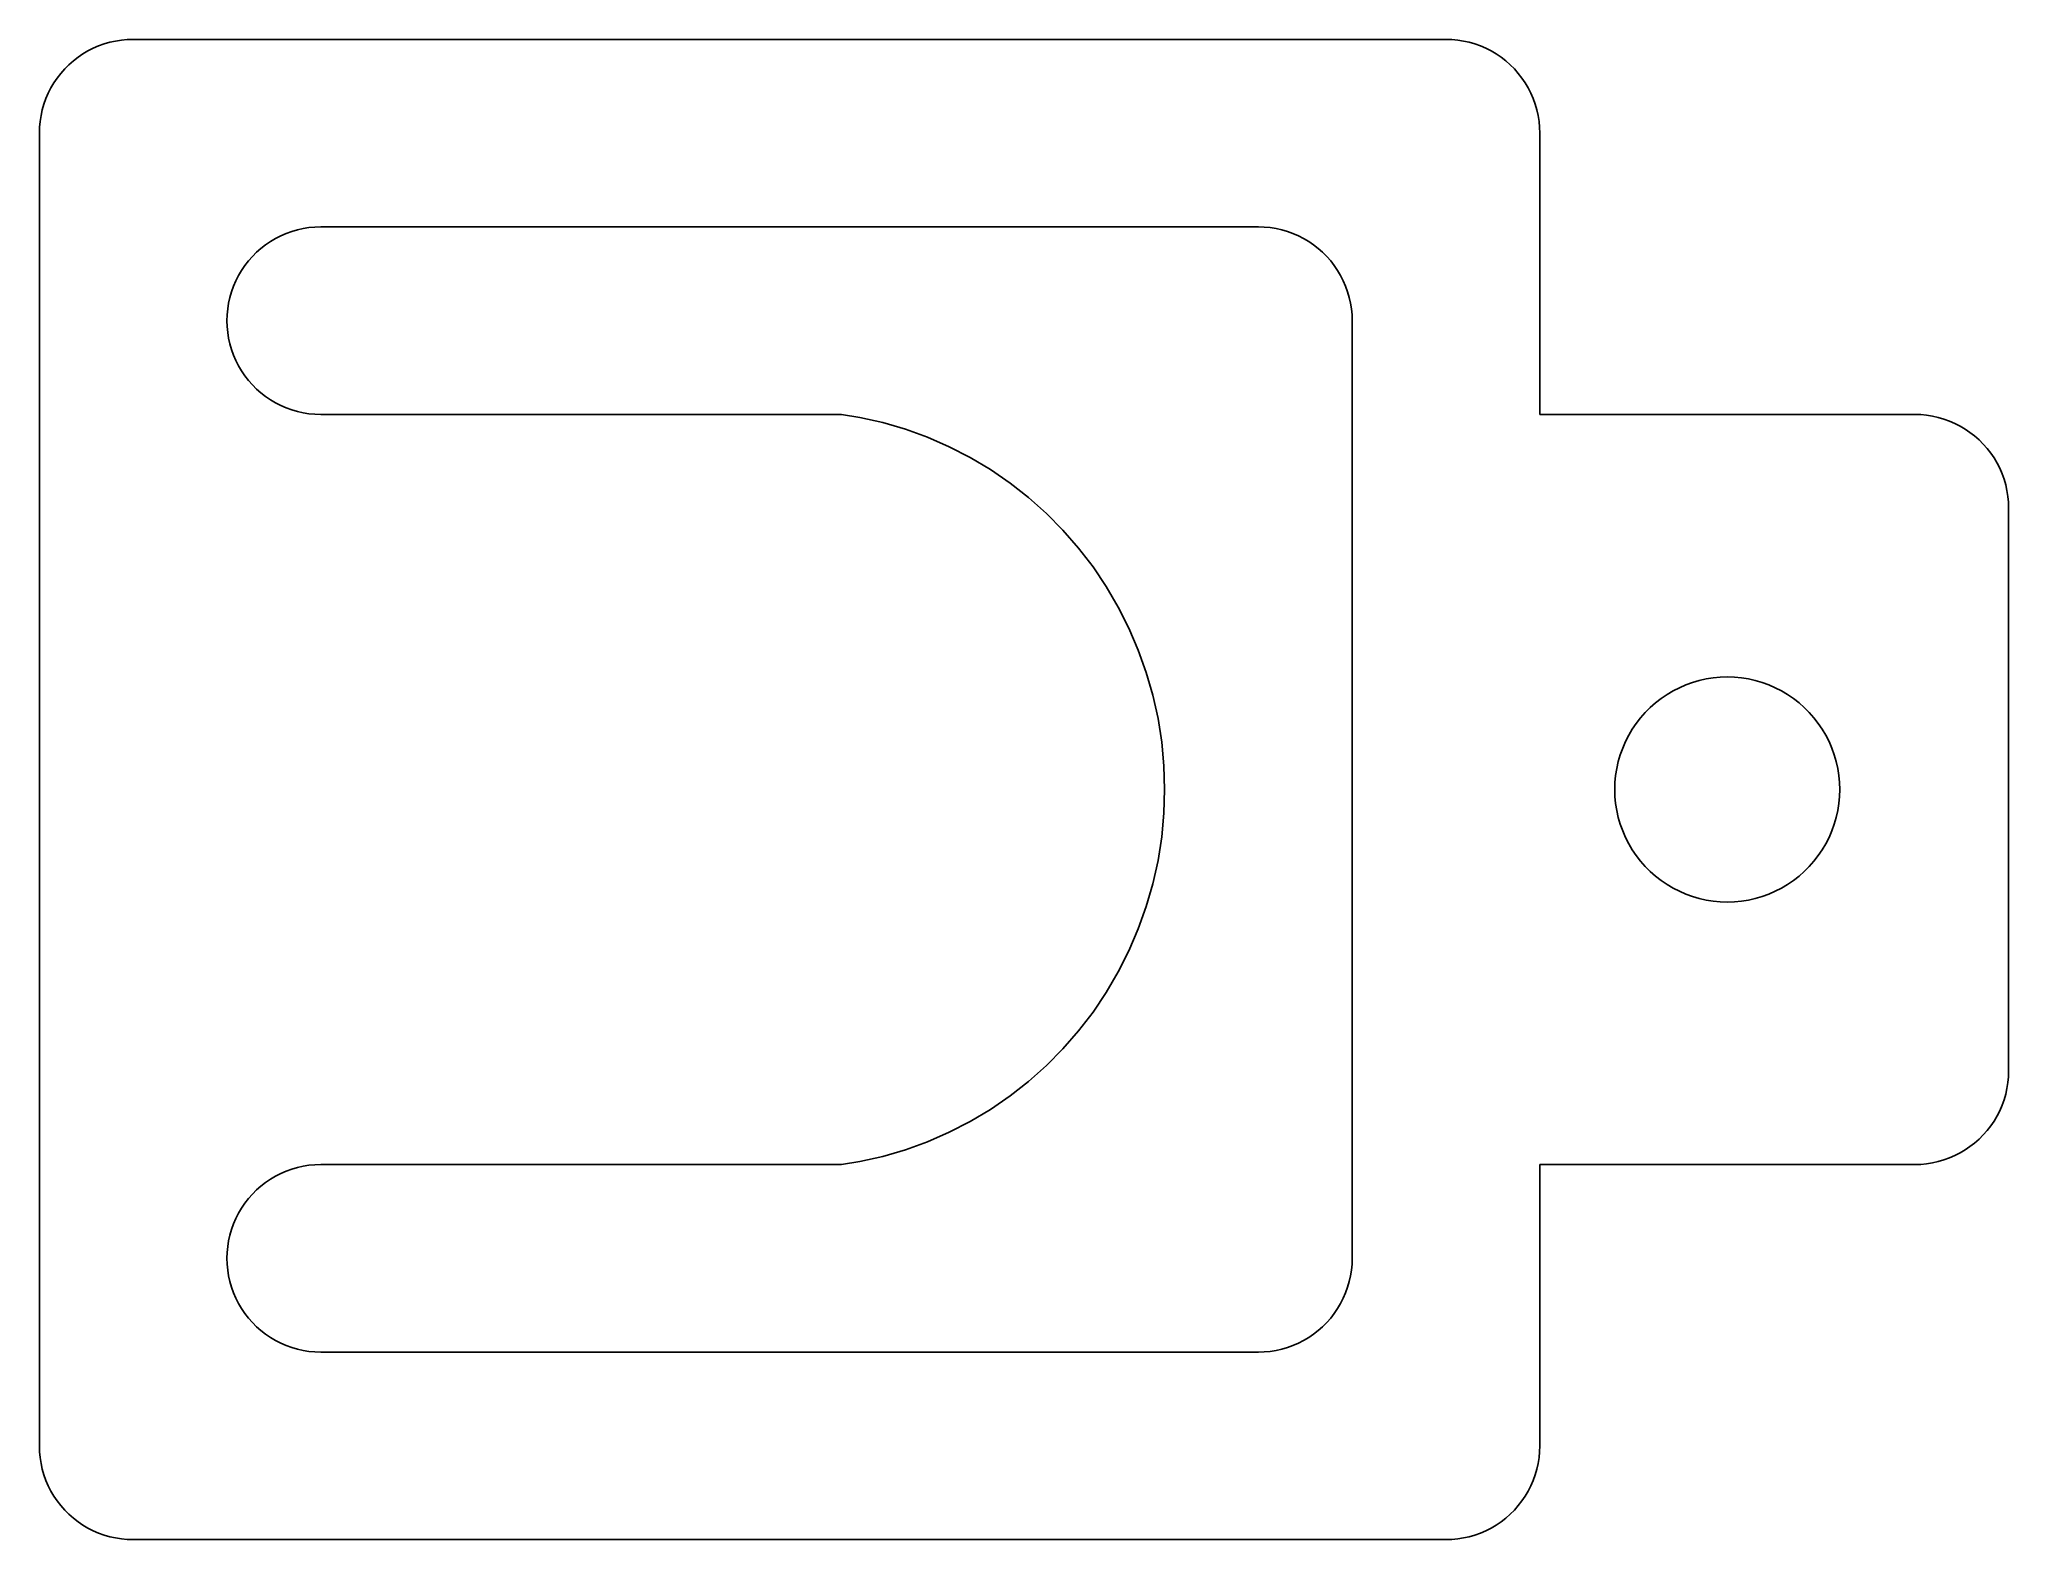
# Model space of a CAD drawing. Header units: metres. Extents: x -20 to 32.5, y -20 to 20.
import ezdxf

# ---------------------------------------------------------------- set-up
doc = ezdxf.new("R2010")
doc.units = ezdxf.units.M

msp = doc.modelspace()

# ---------------------------------------------------------------- linework, layer by layer
for p, q in [((-17.9684, 19.9557), (-18.1217, 19.9214)), ((-17.8133, 19.9803), (-17.9684, 19.9557)), ((-17.657, 19.9951), (-17.8133, 19.9803)), ((-17.5, 20), (-17.657, 19.9951)), ((17.5, 20), (-17.5, 20)), ((17.657, 19.9951), (17.5, 20)), ((17.8133, 19.9803), (17.657, 19.9951)), ((17.9684, 19.9557), (17.8133, 19.9803)), ((18.1217, 19.9214), (17.9684, 19.9557)), ((-19.0936, 19.4263), (-19.2114, 19.3224)), ((-18.9695, 19.5225), (-19.0936, 19.4263)), ((-18.8396, 19.6108), (-18.9695, 19.5225)), ((-18.7044, 19.6908), (-18.8396, 19.6108)), ((-18.5644, 19.7621), (-18.7044, 19.6908)), ((-18.4203, 19.8244), (-18.5644, 19.7621)), ((-18.2725, 19.8776), (-18.4203, 19.8244)), ((-18.1217, 19.9214), (-18.2725, 19.8776)), ((18.2725, 19.8776), (18.1217, 19.9214)), ((18.4203, 19.8244), (18.2725, 19.8776)), ((18.5644, 19.7621), (18.4203, 19.8244)), ((18.7044, 19.6908), (18.5644, 19.7621)), ((18.8396, 19.6108), (18.7044, 19.6908)), ((18.9695, 19.5225), (18.8396, 19.6108)), ((19.0936, 19.4263), (18.9695, 19.5225)), ((19.2114, 19.3224), (19.0936, 19.4263)), ((-19.5225, 18.9695), (-19.6108, 18.8396)), ((-19.4263, 19.0936), (-19.5225, 18.9695)), ((-19.3224, 19.2114), (-19.4263, 19.0936)), ((-19.2114, 19.3224), (-19.3224, 19.2114)), ((19.3224, 19.2114), (19.2114, 19.3224)), ((19.4263, 19.0936), (19.3224, 19.2114)), ((19.5225, 18.9695), (19.4263, 19.0936)), ((19.6108, 18.8396), (19.5225, 18.9695)), ((-19.8244, 18.4203), (-19.8776, 18.2725)), ((-19.7621, 18.5644), (-19.8244, 18.4203)), ((-19.6908, 18.7044), (-19.7621, 18.5644)), ((-19.6108, 18.8396), (-19.6908, 18.7044)), ((19.6908, 18.7044), (19.6108, 18.8396)), ((19.7621, 18.5644), (19.6908, 18.7044)), ((19.8244, 18.4203), (19.7621, 18.5644)), ((19.8776, 18.2725), (19.8244, 18.4203)), ((-19.9557, 17.9684), (-19.9803, 17.8133)), ((-19.9214, 18.1217), (-19.9557, 17.9684)), ((-19.8776, 18.2725), (-19.9214, 18.1217)), ((19.9214, 18.1217), (19.8776, 18.2725)), ((19.9557, 17.9684), (19.9214, 18.1217)), ((19.9803, 17.8133), (19.9557, 17.9684)), ((-19.9951, 17.657), (-20, 17.5)), ((-20, 17.5), (-20, -17.5)), ((-19.9803, 17.8133), (-19.9951, 17.657)), ((19.9951, 17.657), (19.9803, 17.8133)), ((20, 17.5), (19.9951, 17.657)), ((20, 10), (20, 17.5)), ((-13.7044, 14.6908), (-13.5644, 14.7621)), ((-13.5644, 14.7621), (-13.4203, 14.8244)), ((-13.4203, 14.8244), (-13.2725, 14.8776)), ((-13.2725, 14.8776), (-13.1217, 14.9214)), ((-13.1217, 14.9214), (-12.9684, 14.9557)), ((-12.9684, 14.9557), (-12.8133, 14.9803)), ((-12.8133, 14.9803), (-12.657, 14.9951)), ((-12.657, 14.9951), (-12.5, 15)), ((-12.5, 15), (12.5, 15)), ((12.5, 15), (12.657, 14.9951)), ((12.657, 14.9951), (12.8133, 14.9803)), ((12.8133, 14.9803), (12.9684, 14.9557)), ((12.9684, 14.9557), (13.1217, 14.9214)), ((13.1217, 14.9214), (13.2725, 14.8776)), ((13.2725, 14.8776), (13.4203, 14.8244)), ((13.4203, 14.8244), (13.5644, 14.7621)), ((13.5644, 14.7621), (13.7044, 14.6908)), ((-14.4263, 14.0936), (-14.3224, 14.2114)), ((-14.3224, 14.2114), (-14.2114, 14.3224)), ((-14.2114, 14.3224), (-14.0936, 14.4263)), ((-14.0936, 14.4263), (-13.9695, 14.5225)), ((-13.9695, 14.5225), (-13.8396, 14.6108)), ((-13.8396, 14.6108), (-13.7044, 14.6908)), ((13.7044, 14.6908), (13.8396, 14.6108)), ((13.8396, 14.6108), (13.9695, 14.5225)), ((13.9695, 14.5225), (14.0936, 14.4263)), ((14.0936, 14.4263), (14.2114, 14.3224)), ((14.2114, 14.3224), (14.3224, 14.2114)), ((14.3224, 14.2114), (14.4263, 14.0936)), ((-14.7621, 13.5644), (-14.6908, 13.7044)), ((-14.6908, 13.7044), (-14.6108, 13.8396)), ((-14.6108, 13.8396), (-14.5225, 13.9695)), ((-14.5225, 13.9695), (-14.4263, 14.0936)), ((14.4263, 14.0936), (14.5225, 13.9695)), ((14.5225, 13.9695), (14.6108, 13.8396)), ((14.6108, 13.8396), (14.6908, 13.7044)), ((14.6908, 13.7044), (14.7621, 13.5644)), ((-14.9214, 13.1217), (-14.8776, 13.2725)), ((-14.8776, 13.2725), (-14.8244, 13.4203)), ((-14.8244, 13.4203), (-14.7621, 13.5644)), ((14.7621, 13.5644), (14.8244, 13.4203)), ((14.8244, 13.4203), (14.8776, 13.2725)), ((14.8776, 13.2725), (14.9214, 13.1217)), ((-15, 12.5), (-14.9951, 12.657)), ((-14.9951, 12.657), (-14.9803, 12.8133)), ((-14.9803, 12.8133), (-14.9557, 12.9684)), ((-14.9557, 12.9684), (-14.9214, 13.1217)), ((14.9214, 13.1217), (14.9557, 12.9684)), ((14.9557, 12.9684), (14.9803, 12.8133)), ((14.9803, 12.8133), (14.9951, 12.657)), ((14.9951, 12.657), (15, 12.5)), ((-14.9951, 12.343), (-15, 12.5)), ((-14.9803, 12.1867), (-14.9951, 12.343)), ((-14.9557, 12.0316), (-14.9803, 12.1867)), ((15, 12.5), (15, -12.5)), ((-14.9214, 11.8783), (-14.9557, 12.0316)), ((-14.8776, 11.7275), (-14.9214, 11.8783)), ((-14.8244, 11.5797), (-14.8776, 11.7275)), ((-14.7621, 11.4356), (-14.8244, 11.5797)), ((-14.6908, 11.2956), (-14.7621, 11.4356)), ((-14.6108, 11.1604), (-14.6908, 11.2956)), ((-14.5225, 11.0305), (-14.6108, 11.1604)), ((-14.4263, 10.9064), (-14.5225, 11.0305)), ((-14.3224, 10.7886), (-14.4263, 10.9064)), ((-14.2114, 10.6776), (-14.3224, 10.7886)), ((-14.0936, 10.5737), (-14.2114, 10.6776)), ((-13.9695, 10.4775), (-14.0936, 10.5737)), ((-13.8396, 10.3892), (-13.9695, 10.4775)), ((-13.7044, 10.3092), (-13.8396, 10.3892)), ((-13.5644, 10.2379), (-13.7044, 10.3092)), ((-13.4203, 10.1756), (-13.5644, 10.2379)), ((-13.2725, 10.1224), (-13.4203, 10.1756)), ((-13.1217, 10.0786), (-13.2725, 10.1224)), ((-12.9684, 10.0443), (-13.1217, 10.0786)), ((-12.8133, 10.0197), (-12.9684, 10.0443)), ((-12.657, 10.0049), (-12.8133, 10.0197)), ((-12.5, 10), (-12.657, 10.0049)), ((1.38048, 10), (-12.5, 10)), ((1.87381, 9.92108), (1.38048, 10)), ((30, 10), (20, 10)), ((30.157, 9.99506), (30, 10)), ((30.3133, 9.98029), (30.157, 9.99506)), ((30.4684, 9.9557), (30.3133, 9.98029)), ((2.48689, 9.78267), (1.87381, 9.92108)), ((3.09016, 9.60565), (2.48689, 9.78267)), ((3.68124, 9.39073), (3.09016, 9.60565)), ((30.6217, 9.92145), (30.4684, 9.9557)), ((30.7725, 9.87764), (30.6217, 9.92145)), ((30.9203, 9.82443), (30.7725, 9.87764)), ((31.0644, 9.76205), (30.9203, 9.82443)), ((31.2044, 9.69077), (31.0644, 9.76205)), ((31.3396, 9.61081), (31.2044, 9.69077)), ((31.4695, 9.52254), (31.3396, 9.61081)), ((31.5936, 9.42627), (31.4695, 9.52254)), ((4.25778, 9.13873), (3.68124, 9.39073)), ((4.81754, 8.85068), (4.25778, 9.13873)), ((31.7114, 9.32242), (31.5936, 9.42627)), ((31.8224, 9.21136), (31.7114, 9.32242)), ((31.9263, 9.09355), (31.8224, 9.21136)), ((32.0225, 8.96945), (31.9263, 9.09355)), ((32.1108, 8.83955), (32.0225, 8.96945)), ((5.35826, 8.52769), (4.81754, 8.85068)), ((5.87784, 8.17105), (5.35826, 8.52769)), ((32.1908, 8.70438), (32.1108, 8.83955)), ((32.2621, 8.56444), (32.1908, 8.70438)), ((32.3244, 8.4203), (32.2621, 8.56444)), ((32.3776, 8.27254), (32.3244, 8.4203)), ((6.37424, 7.78217), (5.87784, 8.17105)), ((32.4214, 8.12172), (32.3776, 8.27254)), ((32.4557, 7.96844), (32.4214, 8.12172)), ((32.4803, 7.81332), (32.4557, 7.96844)), ((6.84546, 7.36256), (6.37424, 7.78217)), ((7.28967, 6.91391), (6.84546, 7.36256)), ((32.4951, 7.65697), (32.4803, 7.81332)), ((32.5, 7.5), (32.4951, 7.65697)), ((32.5, -7.5), (32.5, 7.5)), ((7.70512, 6.43797), (7.28967, 6.91391)), ((8.09016, 5.93661), (7.70512, 6.43797)), ((8.44327, 5.41183), (8.09016, 5.93661)), ((8.76306, 4.86571), (8.44327, 5.41183)), ((9.04826, 4.30035), (8.76306, 4.86571)), ((9.29776, 3.71805), (9.04826, 4.30035)), ((9.51056, 3.12106), (9.29776, 3.71805)), ((9.68582, 2.51175), (9.51056, 3.12106)), ((23.3925, 2.53297), (23.5547, 2.62891)), ((23.5547, 2.62891), (23.7227, 2.71448)), ((23.7227, 2.71448), (23.8956, 2.78932)), ((23.8956, 2.78932), (24.073, 2.85316)), ((24.073, 2.85316), (24.2539, 2.90575)), ((24.2539, 2.90575), (24.4379, 2.94685)), ((24.4379, 2.94685), (24.624, 2.97633)), ((24.624, 2.97633), (24.8116, 2.99408)), ((24.8116, 2.99408), (25, 3)), ((25, 3), (25.1884, 2.99408)), ((25.1884, 2.99408), (25.376, 2.97633)), ((25.376, 2.97633), (25.5621, 2.94685)), ((25.5621, 2.94685), (25.7461, 2.90575)), ((25.7461, 2.90575), (25.927, 2.85316)), ((25.927, 2.85316), (26.1044, 2.78932)), ((26.1044, 2.78932), (26.2773, 2.71448)), ((26.2773, 2.71448), (26.4453, 2.62891)), ((26.4453, 2.62891), (26.6075, 2.53297)), ((9.82286, 1.89255), (9.68582, 2.51175)), ((22.8131, 2.05363), (22.9464, 2.1869)), ((22.9464, 2.1869), (23.0877, 2.31154)), ((23.0877, 2.31154), (23.2366, 2.42705)), ((23.2366, 2.42705), (23.3925, 2.53297)), ((26.6075, 2.53297), (26.7634, 2.42705)), ((26.7634, 2.42705), (26.9123, 2.31154)), ((26.9123, 2.31154), (27.0536, 2.1869)), ((27.0536, 2.1869), (27.1869, 2.05363)), ((9.92114, 1.26585), (9.82286, 1.89255)), ((22.3711, 1.44525), (22.467, 1.60747)), ((22.467, 1.60747), (22.573, 1.76335)), ((22.573, 1.76335), (22.6885, 1.91226)), ((22.6885, 1.91226), (22.8131, 2.05363)), ((27.1869, 2.05363), (27.3115, 1.91226)), ((27.3115, 1.91226), (27.427, 1.76335)), ((27.427, 1.76335), (27.533, 1.60747)), ((27.533, 1.60747), (27.6289, 1.44525)), ((9.98026, 0.63417), (9.92114, 1.26585)), ((22.1468, 0.92705), (22.2107, 1.10437)), ((22.2107, 1.10437), (22.2855, 1.27733)), ((22.2855, 1.27733), (22.3711, 1.44525)), ((27.6289, 1.44525), (27.7145, 1.27733)), ((27.7145, 1.27733), (27.7893, 1.10437)), ((27.7893, 1.10437), (27.8532, 0.92705)), ((10, 0), (9.98026, 0.63417)), ((22.0237, 0.37599), (22.0531, 0.56213)), ((22.0531, 0.56213), (22.0943, 0.74606)), ((22.0943, 0.74606), (22.1468, 0.92705)), ((27.8532, 0.92705), (27.9057, 0.74606)), ((27.9057, 0.74606), (27.9469, 0.56213)), ((27.9469, 0.56213), (27.9763, 0.37599)), ((9.98026, -0.63417), (10, 0)), ((22, 0), (22.0059, 0.18837)), ((22.0059, -0.18837), (22, 0)), ((22.0059, 0.18837), (22.0237, 0.37599)), ((27.9763, 0.37599), (27.9941, 0.18837)), ((27.9941, 0.18837), (28, 0)), ((28, 0), (27.9941, -0.18837)), ((22.0237, -0.37599), (22.0059, -0.18837)), ((22.0531, -0.56213), (22.0237, -0.37599)), ((27.9763, -0.37599), (27.9469, -0.56213)), ((27.9941, -0.18837), (27.9763, -0.37599)), ((9.92114, -1.26585), (9.98026, -0.63417)), ((22.0943, -0.74606), (22.0531, -0.56213)), ((22.1468, -0.92705), (22.0943, -0.74606)), ((22.2107, -1.10437), (22.1468, -0.92705)), ((27.8532, -0.92705), (27.7893, -1.10437)), ((27.9057, -0.74606), (27.8532, -0.92705)), ((27.9469, -0.56213), (27.9057, -0.74606)), ((9.82286, -1.89255), (9.92114, -1.26585)), ((22.2855, -1.27733), (22.2107, -1.10437)), ((22.3711, -1.44525), (22.2855, -1.27733)), ((22.467, -1.60747), (22.3711, -1.44525)), ((27.6289, -1.44525), (27.533, -1.60747)), ((27.7145, -1.27733), (27.6289, -1.44525)), ((27.7893, -1.10437), (27.7145, -1.27733)), ((9.68582, -2.51175), (9.82286, -1.89255)), ((22.573, -1.76335), (22.467, -1.60747)), ((22.6885, -1.91226), (22.573, -1.76335)), ((22.8131, -2.05363), (22.6885, -1.91226)), ((22.9464, -2.1869), (22.8131, -2.05363)), ((27.1869, -2.05363), (27.0536, -2.1869)), ((27.3115, -1.91226), (27.1869, -2.05363)), ((27.427, -1.76335), (27.3115, -1.91226)), ((27.533, -1.60747), (27.427, -1.76335)), ((9.51056, -3.12106), (9.68582, -2.51175)), ((23.0877, -2.31154), (22.9464, -2.1869)), ((23.2366, -2.42705), (23.0877, -2.31154)), ((23.3925, -2.53297), (23.2366, -2.42705)), ((23.5547, -2.62891), (23.3925, -2.53297)), ((26.6075, -2.53297), (26.4453, -2.62891)), ((26.7634, -2.42705), (26.6075, -2.53297)), ((26.9123, -2.31154), (26.7634, -2.42705)), ((27.0536, -2.1869), (26.9123, -2.31154)), ((9.29776, -3.71805), (9.51056, -3.12106)), ((23.7227, -2.71448), (23.5547, -2.62891)), ((23.8956, -2.78932), (23.7227, -2.71448)), ((24.073, -2.85316), (23.8956, -2.78932)), ((24.2539, -2.90575), (24.073, -2.85316)), ((24.4379, -2.94685), (24.2539, -2.90575)), ((24.624, -2.97633), (24.4379, -2.94685)), ((24.8116, -2.99408), (24.624, -2.97633)), ((25, -3), (24.8116, -2.99408)), ((25.1884, -2.99408), (25, -3)), ((25.376, -2.97633), (25.1884, -2.99408)), ((25.5621, -2.94685), (25.376, -2.97633)), ((25.7461, -2.90575), (25.5621, -2.94685)), ((25.927, -2.85316), (25.7461, -2.90575)), ((26.1044, -2.78932), (25.927, -2.85316)), ((26.2773, -2.71448), (26.1044, -2.78932)), ((26.4453, -2.62891), (26.2773, -2.71448)), ((9.04826, -4.30035), (9.29776, -3.71805)), ((8.76306, -4.86571), (9.04826, -4.30035)), ((8.44327, -5.41183), (8.76306, -4.86571)), ((8.09016, -5.93661), (8.44327, -5.41183)), ((7.70512, -6.43797), (8.09016, -5.93661)), ((7.28967, -6.91391), (7.70512, -6.43797)), ((6.84546, -7.36256), (7.28967, -6.91391)), ((5.87784, -8.17105), (6.37424, -7.78217)), ((6.37424, -7.78217), (6.84546, -7.36256)), ((32.4557, -7.96844), (32.4803, -7.81332)), ((32.4803, -7.81332), (32.4951, -7.65697)), ((32.4951, -7.65697), (32.5, -7.5)), ((5.35826, -8.52769), (5.87784, -8.17105)), ((32.3244, -8.4203), (32.3776, -8.27254)), ((32.3776, -8.27254), (32.4214, -8.12172)), ((32.4214, -8.12172), (32.4557, -7.96844)), ((4.25778, -9.13873), (4.81754, -8.85068)), ((4.81754, -8.85068), (5.35826, -8.52769)), ((32.0225, -8.96945), (32.1108, -8.83955)), ((32.1108, -8.83955), (32.1908, -8.70438)), ((32.1908, -8.70438), (32.2621, -8.56444)), ((32.2621, -8.56444), (32.3244, -8.4203)), ((3.09016, -9.60565), (3.68124, -9.39073)), ((3.68124, -9.39073), (4.25778, -9.13873)), ((31.4695, -9.52254), (31.5936, -9.42627)), ((31.5936, -9.42627), (31.7114, -9.32242)), ((31.7114, -9.32242), (31.8224, -9.21136)), ((31.8224, -9.21136), (31.9263, -9.09355)), ((31.9263, -9.09355), (32.0225, -8.96945)), ((1.38048, -10), (1.87381, -9.92108)), ((1.87381, -9.92108), (2.48689, -9.78267)), ((2.48689, -9.78267), (3.09016, -9.60565)), ((30.3133, -9.98029), (30.4684, -9.9557)), ((30.4684, -9.9557), (30.6217, -9.92145)), ((30.6217, -9.92145), (30.7725, -9.87764)), ((30.7725, -9.87764), (30.9203, -9.82443)), ((30.9203, -9.82443), (31.0644, -9.76205)), ((31.0644, -9.76205), (31.2044, -9.69077)), ((31.2044, -9.69077), (31.3396, -9.61081)), ((31.3396, -9.61081), (31.4695, -9.52254)), ((-14.0936, -10.5737), (-13.9695, -10.4775)), ((-13.9695, -10.4775), (-13.8396, -10.3892)), ((-13.8396, -10.3892), (-13.7044, -10.3092)), ((-13.7044, -10.3092), (-13.5644, -10.2379)), ((-13.5644, -10.2379), (-13.4203, -10.1756)), ((-13.4203, -10.1756), (-13.2725, -10.1224)), ((-13.2725, -10.1224), (-13.1217, -10.0786)), ((-13.1217, -10.0786), (-12.9684, -10.0443)), ((-12.9684, -10.0443), (-12.8133, -10.0197)), ((-12.8133, -10.0197), (-12.657, -10.0049)), ((-12.657, -10.0049), (-12.5, -10)), ((-12.5, -10), (1.38048, -10)), ((20, -17.5), (20, -10)), ((20, -10), (30, -10)), ((30, -10), (30.157, -9.99506)), ((30.157, -9.99506), (30.3133, -9.98029)), ((-14.5225, -11.0305), (-14.4263, -10.9064)), ((-14.4263, -10.9064), (-14.3224, -10.7886)), ((-14.3224, -10.7886), (-14.2114, -10.6776)), ((-14.2114, -10.6776), (-14.0936, -10.5737)), ((-14.8244, -11.5797), (-14.7621, -11.4356)), ((-14.7621, -11.4356), (-14.6908, -11.2956)), ((-14.6908, -11.2956), (-14.6108, -11.1604)), ((-14.6108, -11.1604), (-14.5225, -11.0305)), ((-14.9803, -12.1867), (-14.9557, -12.0316)), ((-14.9557, -12.0316), (-14.9214, -11.8783)), ((-14.9214, -11.8783), (-14.8776, -11.7275)), ((-14.8776, -11.7275), (-14.8244, -11.5797)), ((-15, -12.5), (-14.9951, -12.343)), ((-14.9951, -12.657), (-15, -12.5)), ((-14.9951, -12.343), (-14.9803, -12.1867)), ((15, -12.5), (14.9951, -12.657)), ((-14.9803, -12.8133), (-14.9951, -12.657)), ((-14.9557, -12.9684), (-14.9803, -12.8133)), ((-14.9214, -13.1217), (-14.9557, -12.9684)), ((-14.8776, -13.2725), (-14.9214, -13.1217)), ((14.9214, -13.1217), (14.8776, -13.2725)), ((14.9557, -12.9684), (14.9214, -13.1217)), ((14.9803, -12.8133), (14.9557, -12.9684)), ((14.9951, -12.657), (14.9803, -12.8133)), ((-14.8244, -13.4203), (-14.8776, -13.2725)), ((-14.7621, -13.5644), (-14.8244, -13.4203)), ((-14.6908, -13.7044), (-14.7621, -13.5644)), ((14.7621, -13.5644), (14.6908, -13.7044)), ((14.8244, -13.4203), (14.7621, -13.5644)), ((14.8776, -13.2725), (14.8244, -13.4203)), ((-14.6108, -13.8396), (-14.6908, -13.7044)), ((-14.5225, -13.9695), (-14.6108, -13.8396)), ((-14.4263, -14.0936), (-14.5225, -13.9695)), ((-14.3224, -14.2114), (-14.4263, -14.0936)), ((14.4263, -14.0936), (14.3224, -14.2114)), ((14.5225, -13.9695), (14.4263, -14.0936)), ((14.6108, -13.8396), (14.5225, -13.9695)), ((14.6908, -13.7044), (14.6108, -13.8396)), ((-14.2114, -14.3224), (-14.3224, -14.2114)), ((-14.0936, -14.4263), (-14.2114, -14.3224)), ((-13.9695, -14.5225), (-14.0936, -14.4263)), ((-13.8396, -14.6108), (-13.9695, -14.5225)), ((-13.7044, -14.6908), (-13.8396, -14.6108)), ((-13.5644, -14.7621), (-13.7044, -14.6908)), ((13.7044, -14.6908), (13.5644, -14.7621)), ((13.8396, -14.6108), (13.7044, -14.6908)), ((13.9695, -14.5225), (13.8396, -14.6108)), ((14.0936, -14.4263), (13.9695, -14.5225)), ((14.2114, -14.3224), (14.0936, -14.4263)), ((14.3224, -14.2114), (14.2114, -14.3224)), ((-13.4203, -14.8244), (-13.5644, -14.7621)), ((-13.2725, -14.8776), (-13.4203, -14.8244)), ((-13.1217, -14.9214), (-13.2725, -14.8776)), ((-12.9684, -14.9557), (-13.1217, -14.9214)), ((-12.8133, -14.9803), (-12.9684, -14.9557)), ((-12.657, -14.9951), (-12.8133, -14.9803)), ((-12.5, -15), (-12.657, -14.9951)), ((12.5, -15), (-12.5, -15)), ((12.657, -14.9951), (12.5, -15)), ((12.8133, -14.9803), (12.657, -14.9951)), ((12.9684, -14.9557), (12.8133, -14.9803)), ((13.1217, -14.9214), (12.9684, -14.9557)), ((13.2725, -14.8776), (13.1217, -14.9214)), ((13.4203, -14.8244), (13.2725, -14.8776)), ((13.5644, -14.7621), (13.4203, -14.8244)), ((-20, -17.5), (-19.9951, -17.657)), ((-19.9951, -17.657), (-19.9803, -17.8133)), ((-19.9803, -17.8133), (-19.9557, -17.9684)), ((19.9557, -17.9684), (19.9803, -17.8133)), ((19.9803, -17.8133), (19.9951, -17.657)), ((19.9951, -17.657), (20, -17.5)), ((-19.9557, -17.9684), (-19.9214, -18.1217)), ((-19.9214, -18.1217), (-19.8776, -18.2725)), ((-19.8776, -18.2725), (-19.8244, -18.4203)), ((19.8244, -18.4203), (19.8776, -18.2725)), ((19.8776, -18.2725), (19.9214, -18.1217)), ((19.9214, -18.1217), (19.9557, -17.9684)), ((-19.8244, -18.4203), (-19.7621, -18.5644)), ((-19.7621, -18.5644), (-19.6908, -18.7044)), ((-19.6908, -18.7044), (-19.6108, -18.8396)), ((-19.6108, -18.8396), (-19.5225, -18.9695)), ((19.5225, -18.9695), (19.6108, -18.8396)), ((19.6108, -18.8396), (19.6908, -18.7044)), ((19.6908, -18.7044), (19.7621, -18.5644)), ((19.7621, -18.5644), (19.8244, -18.4203)), ((-19.5225, -18.9695), (-19.4263, -19.0936)), ((-19.4263, -19.0936), (-19.3224, -19.2114)), ((-19.3224, -19.2114), (-19.2114, -19.3224)), ((-19.2114, -19.3224), (-19.0936, -19.4263)), ((19.0936, -19.4263), (19.2114, -19.3224)), ((19.2114, -19.3224), (19.3224, -19.2114)), ((19.3224, -19.2114), (19.4263, -19.0936)), ((19.4263, -19.0936), (19.5225, -18.9695)), ((-19.0936, -19.4263), (-18.9695, -19.5225)), ((-18.9695, -19.5225), (-18.8396, -19.6108)), ((-18.8396, -19.6108), (-18.7044, -19.6908)), ((-18.7044, -19.6908), (-18.5644, -19.7621)), ((-18.5644, -19.7621), (-18.4203, -19.8244)), ((-18.4203, -19.8244), (-18.2725, -19.8776)), ((-18.2725, -19.8776), (-18.1217, -19.9214)), ((-18.1217, -19.9214), (-17.9684, -19.9557)), ((17.9684, -19.9557), (18.1217, -19.9214)), ((18.1217, -19.9214), (18.2725, -19.8776)), ((18.2725, -19.8776), (18.4203, -19.8244)), ((18.4203, -19.8244), (18.5644, -19.7621)), ((18.5644, -19.7621), (18.7044, -19.6908)), ((18.7044, -19.6908), (18.8396, -19.6108)), ((18.8396, -19.6108), (18.9695, -19.5225)), ((18.9695, -19.5225), (19.0936, -19.4263)), ((-17.9684, -19.9557), (-17.8133, -19.9803)), ((-17.8133, -19.9803), (-17.657, -19.9951)), ((-17.657, -19.9951), (-17.5, -20)), ((-17.5, -20), (17.5, -20)), ((17.5, -20), (17.657, -19.9951)), ((17.657, -19.9951), (17.8133, -19.9803)), ((17.8133, -19.9803), (17.9684, -19.9557))]:
    msp.add_line(p, q)

doc.saveas('drawing.dxf')
